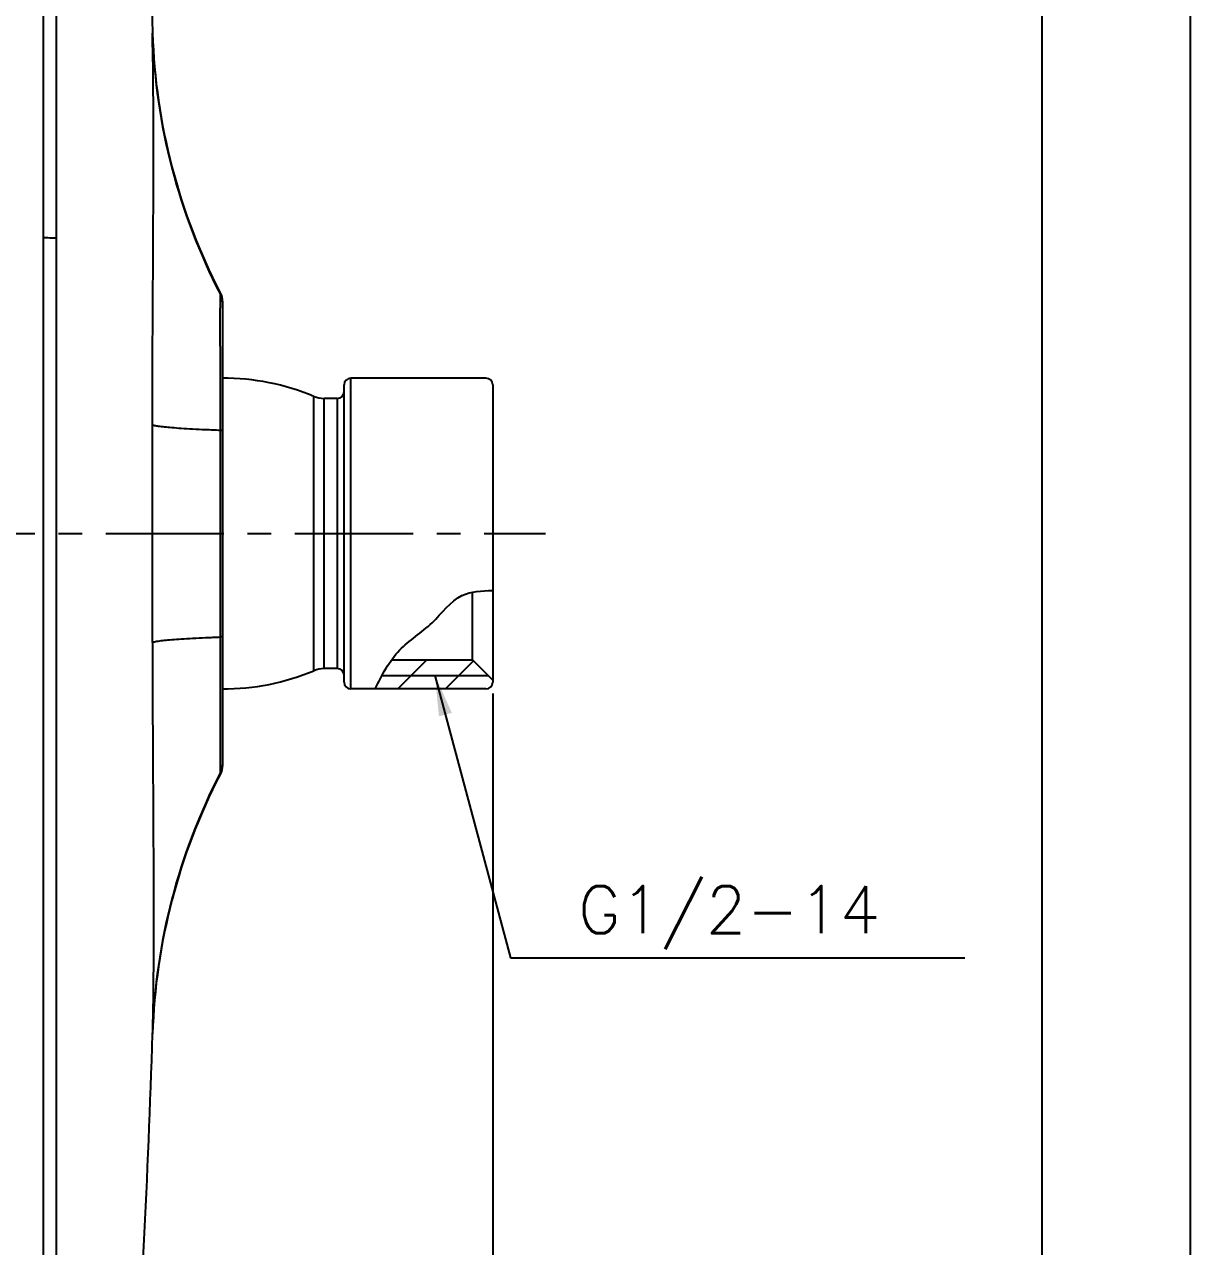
# Model space of a CAD drawing. Extents: x 60834 to 61254, y -28661 to -28364.
# Drawn here: x 61168.2 to 61254.5, y -28579.3 to -28488.8 of the extents above; entities that cross this region are included whole.
import ezdxf

# ---------------------------------------------------------------- set-up
doc = ezdxf.new("R2010")
doc.units = 0
doc.header["$LTSCALE"] = 7
doc.header["$MEASUREMENT"] = 0
doc.linetypes.add('CENTER', pattern=[2, 1.25, -0.25, 0.25, -0.25])
doc.layers.get('0').update_dxf_attribs({"color": 2, "linetype": 'CONTINUOUS'})
for name, color, linetype in [('08_ALL_FEATURES', 7, 'CONTINUOUS'), ('CL', 1, 'CENTER'), ('D', 2, 'CONTINUOUS'), ('DIM', 2, 'CONTINUOUS'), ('TXT', 4, 'CONTINUOUS')]:
    doc.layers.add(name, color=color, linetype=linetype)
doc.styles.add('GHS', font='ROMANS.shx', dxfattribs={"bigfont": 'GHS.shx'})
doc.dimstyles.new('STANDARD$7', dxfattribs={"dimscale": 0, "dimtxt": 3.5, "dimasz": 3, "dimexe": 2, "dimexo": 1, "dimgap": 1, "dimtad": 1, "dimdec": 4, "dimdsep": 46, "dimtxsty": 'GHS', "dimcen": 1, "dimclrd": 256, "dimclre": 256, "dimclrt": 256, "dimadec": 4, "dimazin": 2, "dimtfac": 1, "dimtdec": 4, "dimtmove": 0, "dimatfit": 0, "dimfxl": 0, "dimtolj": 1, "dimtzin": 0, "dimlwd": -1, "dimlwe": -1, "dimarcsym": 0})

# ---------------------------------------------------------------- blocks, each defined once
blk = doc.blocks.new('BORDER')
blk.add_line((1, 0), (1, 1))

msp = doc.modelspace()

# ---------------------------------------------------------------- hatches: boundary and pattern name
at = {"layer": 'D'}
h = msp.add_hatch(dxfattribs=at)
h.set_pattern_fill('ANSI31', color=256, scale=20)
h.set_pattern_definition([(45, (15924.5064, -12874.3611), (-1.76776695, 1.76776695), [])])
edge = h.paths.add_edge_path()
edge.add_line((61202.477, -28536.985), (61194.642, -28536.985))
edge.add_spline(control_points=[(61194.642, -28536.985), (61194.858, -28536.584), (61195.089, -28536.196), (61195.347, -28535.835)], knot_values=[1.262336, 1.262336, 1.262336, 1.262336, 2.609084, 2.609084, 2.609084, 2.609084], degree=3, periodic=0)
edge.add_line((61195.347, -28535.835), (61201.327, -28535.835))
edge.add_line((61201.327, -28535.835), (61202.477, -28536.985))
edge = h.paths.add_edge_path()
edge.add_line((61202.327, -28537.985), (61194.13, -28537.985))
edge.add_spline(control_points=[(61194.13, -28537.985), (61194.297, -28537.648), (61194.465, -28537.312), (61194.642, -28536.985)], knot_values=[0.163067, 0.163067, 0.163067, 0.163067, 1.262336, 1.262336, 1.262336, 1.262336], degree=3, periodic=0)
edge.add_line((61194.642, -28536.985), (61202.477, -28536.985))
edge.add_line((61202.477, -28536.985), (61202.827, -28537.335))
edge.add_line((61202.827, -28537.335), (61202.827, -28537.485))
edge.add_arc((61202.327, -28537.485), 0.5, 270, 360, ccw=False)

# ---------------------------------------------------------------- linework, layer by layer
msp.add_open_spline([(61194.13, -28537.985), (61194.645, -28536.944), (61195.658, -28534.962), (61198.438, -28533.322), (61200.163, -28530.79), (61202.02, -28530.722), (61202.827, -28530.693)], degree=3, knots=[0.163067, 0.163067, 0.163067, 0.163067, 3.557723, 6.69754, 9.695834, 12.002269, 12.002269, 12.002269, 12.002269])
at = {"layer": '08_ALL_FEATURES', "color": 7, "linetype": 'Continuous'}
for p, q in [((61169.598, -28504.611), (61169.595, -28428.704)), ((61170.557, -28504.649), (61170.55, -28429.402)), ((61177.653, -28489.536), (61177.657, -28489.453)), ((61169.588, -28622.734), (61169.598, -28504.611)), ((61170.545, -28622.037), (61170.557, -28504.649)), ((61182.659, -28508.756), (61182.658, -28509.3)), ((61182.66, -28508.666), (61182.659, -28508.756)), ((61182.658, -28509.3), (61182.658, -28509.388)), ((61182.658, -28509.388), (61182.659, -28509.811)), ((61182.827, -28509.355), (61182.827, -28543.619)), ((61182.661, -28512.66), (61182.66, -28513.157)), ((61182.661, -28512.618), (61182.661, -28512.66)), ((61182.66, -28513.157), (61182.66, -28513.229)), ((61182.657, -28514.523), (61182.657, -28514.646)), ((61202.327, -28514.987), (61192.327, -28514.987)), ((61192.327, -28537.987), (61192.327, -28514.987)), ((61189.595, -28536.64), (61189.595, -28516.335)), ((61191.827, -28537.487), (61191.827, -28515.487)), ((61202.827, -28515.487), (61202.827, -28537.487)), ((61191.327, -28516.487), (61190.361, -28516.487)), ((61190.361, -28536.487), (61190.361, -28516.487)), ((61191.327, -28516.487), (61191.327, -28536.487)), ((61191.327, -28536.487), (61190.361, -28536.487)), ((61202.327, -28537.987), (61192.327, -28537.987)), ((61182.659, -28538.328), (61182.659, -28538.446)), ((61182.66, -28539.746), (61182.66, -28539.817)), ((61182.66, -28539.817), (61182.661, -28540.315)), ((61182.661, -28540.315), (61182.661, -28540.352)), ((61182.657, -28543.587), (61182.657, -28543.674)), ((61182.657, -28543.674), (61182.659, -28544.219)), ((61182.659, -28544.219), (61182.66, -28544.308)), ((61177.657, -28563.521), (61177.653, -28563.438))]:
    msp.add_line(p, q, dxfattribs=at)
for centre, radius, start, end in [((61222.612, -28488.087), 44.982, 181.84652, 207.35428), ((61222.632, -28488.002), 44.998, 181.84825, 207.33786), ((60385.637, -28511.863), 797.024, 359.945774, 0.147528), ((61182.827, -28532.657), 17.67, 67.47929, 90), ((61192.327, -28515.487), 0.5, 90, 180), ((61202.327, -28515.487), 0.5, 0, 90), ((61190.361, -28514.487), 2, 247.47929, 270), ((61191.327, -28515.987), 0.5, 270, 0), ((53756.156, -28526.486), 7421.501, 359.9377708, 0.0622066), ((61182.827, -28520.317), 17.67, 270, 292.52071), ((61190.361, -28538.487), 2, 90, 112.52071), ((61191.327, -28536.987), 0.5, 0, 90), ((61192.327, -28537.487), 0.5, 180, 270), ((61202.327, -28537.487), 0.5, 270, 0), ((61340.928, -28543.481), 158.271, 179.88384, 180.03843), ((61222.612, -28564.888), 44.982, 152.64573, 178.15349), ((61222.632, -28564.973), 44.998, 152.66214, 178.15173)]:
    msp.add_arc(centre, radius, start, end, dxfattribs=at)
for points, knots in [([(61170.552, -28427.184), (61172.137, -28432.157), (61174.412, -28442.423), (61175.802, -28455.448), (61176.58, -28465.911), (61177.188, -28476.372), (61177.488, -28484.221), (61177.657, -28489.453)], [0, 0, 0, 0, 0.24921, 0.499763, 0.625021, 0.750081, 1, 1, 1, 1]), ([(61177.653, -28518.428), (61177.651, -28516.512), (61177.654, -28512.778), (61177.694, -28507.443), (61177.718, -28502.593), (61177.726, -28498.379), (61177.721, -28495.29), (61177.709, -28493.235), (61177.696, -28492.034), (61177.678, -28491.055), (61177.661, -28490.312), (61177.657, -28489.832), (61177.649, -28489.605), (61177.653, -28489.538)], [0, 0, 0, 0, 0.198933, 0.387778, 0.554023, 0.702536, 0.825342, 0.874774, 0.915974, 0.950063, 0.976436, 0.993079, 1, 1, 1, 1]), ([(61170.557, -28504.649), (61170.513, -28504.641), (61170.393, -28504.632), (61170.073, -28504.614), (61169.798, -28504.611), (61169.598, -28504.611)], [0, 0, 0, 0, 0.141448, 0.375578, 1, 1, 1, 1]), ([(61182.66, -28513.229), (61182.66, -28513.333), (61182.659, -28513.764), (61182.658, -28514.196), (61182.657, -28514.523)], [0, 0, 0, 0, 0.241919, 1, 1, 1, 1]), ([(61182.657, -28514.646), (61182.657, -28514.98), (61182.657, -28516.376), (61182.658, -28517.772), (61182.659, -28518.834)], [0, 0, 0, 0, 0.239185, 1, 1, 1, 1]), ([(61177.653, -28518.428), (61177.671, -28518.44), (61177.72, -28518.46), (61177.866, -28518.499), (61178.136, -28518.543), (61178.562, -28518.594), (61179.127, -28518.643), (61179.827, -28518.693), (61180.659, -28518.742), (61181.618, -28518.79), (61182.299, -28518.819), (61182.659, -28518.834)], [0, 0, 0, 0, 0.012552, 0.031592, 0.089812, 0.175212, 0.287866, 0.427607, 0.593578, 0.784728, 1, 1, 1, 1]), ([(61182.659, -28518.834), (61182.684, -28518.835), (61182.724, -28518.837), (61182.78, -28518.84), (61182.805, -28518.845), (61182.827, -28518.846), (61182.827, -28518.85)], [0, 0, 0, 0, 0.428529, 0.742129, 0.932412, 1, 1, 1, 1]), ([(61177.653, -28534.546), (61177.671, -28534.535), (61177.72, -28534.515), (61177.866, -28534.475), (61178.136, -28534.432), (61178.562, -28534.381), (61179.127, -28534.331), (61179.827, -28534.281), (61180.659, -28534.232), (61181.618, -28534.185), (61182.299, -28534.156), (61182.659, -28534.141)], [0, 0, 0, 0, 0.012552, 0.031592, 0.08981, 0.175209, 0.287863, 0.427605, 0.593577, 0.784727, 1, 1, 1, 1]), ([(61182.659, -28534.141), (61182.659, -28534.501), (61182.659, -28535.896), (61182.658, -28537.292), (61182.659, -28538.328)], [0, 0, 0, 0, 0.257856, 1, 1, 1, 1]), ([(61182.827, -28534.125), (61182.827, -28534.129), (61182.805, -28534.129), (61182.78, -28534.135), (61182.724, -28534.137), (61182.684, -28534.14), (61182.659, -28534.141)], [0, 0, 0, 0, 0.067588, 0.257871, 0.571471, 1, 1, 1, 1]), ([(61177.653, -28534.546), (61177.653, -28536.414), (61177.657, -28540.078), (61177.692, -28545.395), (61177.719, -28550.299), (61177.726, -28554.597), (61177.721, -28558.137), (61177.701, -28560.996), (61177.659, -28562.665), (61177.653, -28563.438)], [0, 0, 0, 0, 0.193933, 0.380462, 0.552066, 0.703173, 0.826693, 0.919663, 1, 1, 1, 1]), ([(61182.659, -28538.446), (61182.659, -28538.558), (61182.659, -28538.991), (61182.66, -28539.424), (61182.66, -28539.746)], [0, 0, 0, 0, 0.257782, 1, 1, 1, 1]), ([(61182.661, -28540.352), (61182.662, -28540.632), (61182.662, -28541.568), (61182.659, -28542.505), (61182.657, -28543.16)], [0, 0, 0, 0, 0.29996, 1, 1, 1, 1]), ([(61170.552, -28625.791), (61172.137, -28620.817), (61174.412, -28610.552), (61175.802, -28597.526), (61176.58, -28587.064), (61177.188, -28576.603), (61177.488, -28568.754), (61177.657, -28563.521)], [0, 0, 0, 0, 0.24921, 0.499763, 0.625021, 0.750081, 1, 1, 1, 1])]:
    msp.add_open_spline(points, degree=3, knots=knots, dxfattribs=at)
for points in [[(61182.659, -28508.756), (61182.768, -28508.966), (61182.827, -28509.208), (61182.827, -28509.445)], [(61182.66, -28508.666), (61182.768, -28508.876), (61182.827, -28509.119), (61182.827, -28509.355)], [(61182.659, -28518.834), (61182.66, -28523.936), (61182.66, -28529.039), (61182.659, -28534.141)], [(61182.827, -28543.53), (61182.827, -28543.766), (61182.768, -28544.009), (61182.659, -28544.219)], [(61182.827, -28543.619), (61182.827, -28543.856), (61182.768, -28544.098), (61182.66, -28544.308)]]:
    msp.add_open_spline(points, degree=3, dxfattribs=at)
at = {"layer": 'CL'}
msp.add_line((61146.193, -28526.486), (61206.735, -28526.486), dxfattribs=at)
at = {"layer": 'D', "color": 0}
for p, q in [((61201.327, -28535.835), (61201.327, -28530.822)), ((61195.347, -28535.835), (61201.327, -28535.835)), ((61201.327, -28535.835), (61202.827, -28537.335))]:
    msp.add_line(p, q, dxfattribs=at)
at = {"layer": 'D', "color": 2}
msp.add_line((61194.627, -28536.985), (61202.477, -28536.985), dxfattribs=at)
at = {"layer": 'DIM'}
msp.add_line((61202.827, -28538.335), (61202.827, -28642.826), dxfattribs=at)
at = {"layer": 'TXT'}
msp.add_line((61243.464, -28377.493), (61243.464, -28651.493), dxfattribs=at)

# ---------------------------------------------------------------- block references
at = {"xscale": 420, "yscale": 297, "zscale": 420}
msp.add_blockref('BORDER', (60834.464, -28661.493), dxfattribs=at)

# ---------------------------------------------------------------- texts
at = {"layer": 'D', "style": 'GHS'}
msp.add_text('G1/2-14', height=3.5, dxfattribs=at).set_placement((61209.142, -28556.071))

# ---------------------------------------------------------------- leaders
at = {"layer": 'DIM'}
msp.add_leader([(61198.552, -28536.985), (61204.134, -28557.887), (61237.763, -28557.887)], dimstyle='STANDARD$7', override={"dimscale": 1, "dimtad": 0}, dxfattribs=at)

doc.saveas('drawing.dxf')
